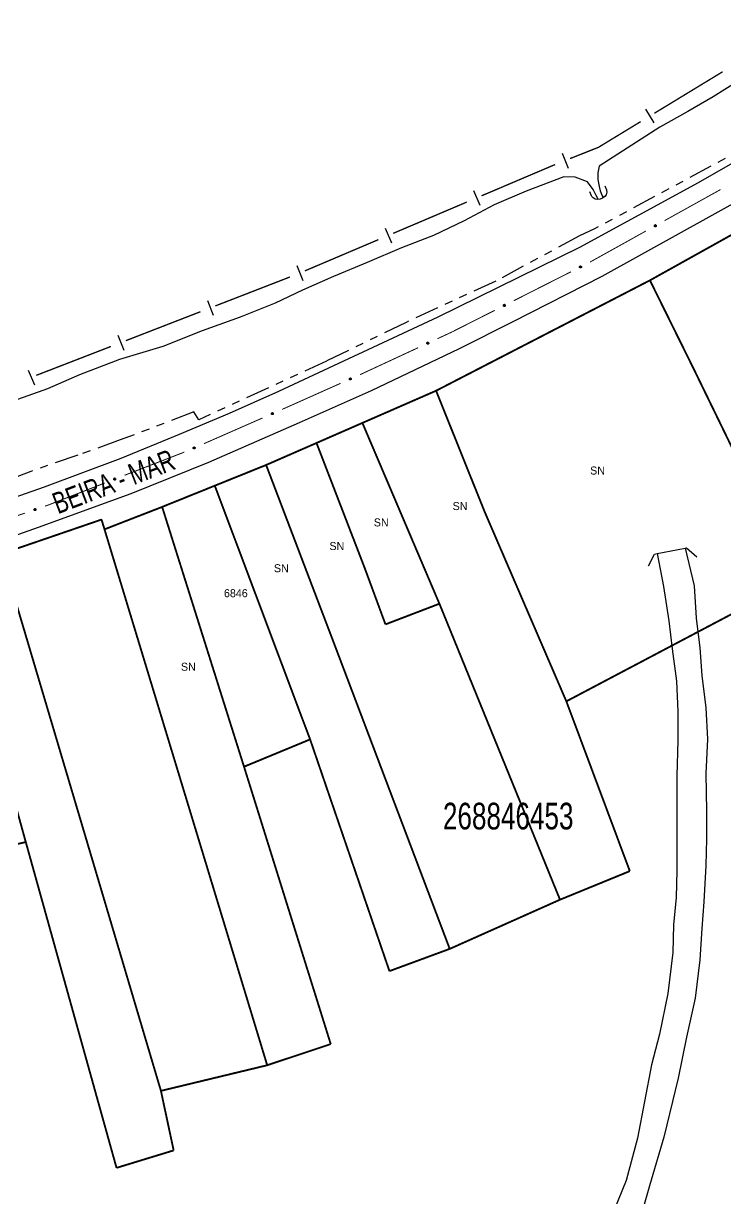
# Model space of a CAD drawing. Extents: x 205807 to 207855, y 4874692 to 4876446.
# Drawn here: x 206613.5 to 206745.1, y 4876002.1 to 4876222.4 of the extents above; entities that cross this region are included whole.
import ezdxf
from ezdxf.enums import TextEntityAlignment as Align

# ---------------------------------------------------------------- set-up
doc = ezdxf.new("R2010")
doc.units = 0
doc.header["$LTSCALE"] = 1.5
doc.header["$MEASUREMENT"] = 0
doc.linetypes.add('TRACO_25', pattern=[8, 3, -1, 1, -1, 1, -1])
for name, color, linetype in [('CD_MALHA_LOTES', 7, 'CONTINUOUS'), ('CD_TXT_QUADRA', 7, 'CONTINUOUS'), ('HD-CURSO-PERENE', 170, 'CONTINUOUS'), ('LM-LIM-SETORES-BAIRROS', 250, 'CONTINUOUS'), ('RU-QUADRA', 210, 'CONTINUOUS'), ('SV-EIXO-RUA-PAV', 20, 'CONTINUOUS'), ('SV-FX-DOM-EST', 20, 'CONTINUOUS'), ('SV-PONTE-BUEIRO', 251, 'CONTINUOUS'), ('SV-RUA-PAVIM', 7, 'CONTINUOUS'), ('SV-TXT-RUA-PAV', 7, 'CONTINUOUS'), ('Th_NmrPort', 1, 'CONTINUOUS')]:
    doc.layers.add(name, color=color, linetype=linetype)
doc.styles.add('ARIAL', font='ARIAL.SHX')

# ---------------------------------------------------------------- blocks, each defined once
blk = doc.blocks.new('COD119', base_point=(206910.585966, 4876308.450231))
at = {"layer": 'SV-PONTE-BUEIRO'}
blk.add_lwpolyline([(206909.075966, 4876306.450231), (206909.075966, 4876307.283564), (206909.075966, 4876307.408564), (206909.201799, 4876307.741897), (206909.453466, 4876308.116897), (206909.830966, 4876308.325231), (206910.334299, 4876308.450231), (206910.837633, 4876308.450231), (206911.340966, 4876308.325231), (206911.718466, 4876308.116897), (206911.970133, 4876307.741897), (206912.095966, 4876307.408564), (206912.095966, 4876307.283564), (206912.095966, 4876306.450231)], dxfattribs=at)

msp = doc.modelspace()

# ---------------------------------------------------------------- linework, layer by layer
at = {"layer": 'CD_MALHA_LOTES', "linetype": 'Continuous', "const_width": 0.35, "flags": 128}
for points in [[(206730.90104, 4876174.210354), (206755.483499, 4876187.908894), (206769.797178, 4876196.127891)], [(206690.813885, 4876153.519029), (206730.90104, 4876174.210354)], [(206758.361517, 4876118.057097), (206739.089424, 4876157.647559), (206736.951935, 4876161.971097), (206730.90104, 4876174.210354)], [(206677.003409, 4876147.485438), (206690.813885, 4876153.519029)], [(206715.234319, 4876095.303782), (206699.913474, 4876130.843978), (206698.650677, 4876133.990714), (206690.813885, 4876153.519029)], [(206668.399146, 4876143.726364), (206677.003409, 4876147.485438)], [(206691.440003, 4876113.595663), (206677.003409, 4876147.485438)], [(206658.956402, 4876139.600971), (206668.399146, 4876143.726364)], [(206681.327419, 4876109.729086), (206677.428544, 4876120.303623), (206676.455162, 4876122.828627), (206668.399146, 4876143.726364)], [(206649.331773, 4876135.720634), (206658.956402, 4876139.600971)], [(206693.373292, 4876048.904866), (206671.706934, 4876106.105037), (206658.956402, 4876139.600971)], [(206639.463964, 4876131.742255), (206649.331773, 4876135.720634)], [(206667.199544, 4876088.165487), (206649.331773, 4876135.720634)], [(206628.657441, 4876127.543772), (206639.463964, 4876131.742255)], [(206654.812345, 4876083.048484), (206639.463964, 4876131.742255)], [(206609.357392, 4876122.947821), (206628.101578, 4876129.374553)], [(206628.101578, 4876129.374553), (206628.657441, 4876127.543772)], [(206659.156449, 4876027.092906), (206628.657441, 4876127.543772)], [(206639.237746, 4876022.292969), (206610.388627, 4876119.474008)], [(206758.361517, 4876118.057097), (206715.234319, 4876095.303782)], [(206613.903782, 4876068.922091), (206600.815621, 4876116.175799)], [(206691.440003, 4876113.595663), (206681.327419, 4876109.729086)], [(206714.044604, 4876058.125163), (206691.440003, 4876113.595663)], [(206715.234319, 4876095.303782), (206727.131477, 4876063.478884)], [(206667.199544, 4876088.165487), (206654.812345, 4876083.048484)], [(206682.070991, 4876044.740861), (206667.199544, 4876088.165487)], [(206654.812345, 4876083.048484), (206671.06612, 4876031.059129)], [(206613.903782, 4876068.922091), (206604.014136, 4876066.644718)], [(206630.913212, 4876007.859671), (206613.903782, 4876068.922091)], [(206727.131477, 4876063.478884), (206714.044604, 4876058.125163)], [(206714.044604, 4876058.125163), (206693.373292, 4876048.904866)], [(206693.373292, 4876048.904866), (206682.070991, 4876044.740861)], [(206671.06612, 4876031.059129), (206659.156449, 4876027.092906)], [(206659.156449, 4876027.092906), (206639.237746, 4876022.292969)], [(206639.237746, 4876022.292969), (206641.620654, 4876011.131389)], [(206641.620654, 4876011.131389), (206630.913212, 4876007.859671)]]:
    msp.add_lwpolyline(points, dxfattribs=at)
at = {"layer": 'HD-CURSO-PERENE', "linetype": 'Continuous'}
for points in [[(206853.676652, 4876270.893929, 2.238405), (206841.558472, 4876264.098319, 2.238405), (206829.794534, 4876257.649025, 2.238405), (206819.162531, 4876251.66253, 2.238405), (206808.042551, 4876244.505641, 2.238405), (206795.598782, 4876237.713632, 2.238405), (206782.50822, 4876231.354064, 2.238405), (206769.413532, 4876224.594272, 2.238405), (206763.146654, 4876221.114604, 2.238405), (206756.477729, 4876217.18945, 2.231678), (206751.643975, 4876214.274651, 2.231678), (206747.106293, 4876211.350656, 2.231678), (206742.737091, 4876208.578304, 2.231678), (206737.999929, 4876205.863534, 2.231678), (206732.733991, 4876202.934425, 2.231678), (206721.389821, 4876195.636461, 2.231678), (206721.111533, 4876194.378877, 2.231678), (206721.126628, 4876193.096258, 2.231678), (206721.356153, 4876191.796782, 2.231678), (206721.549441, 4876190.992584, 2.231678), (206721.949323, 4876190.069779, 2.231678), (206722.164644, 4876189.731417, 2.231678)], [(206721.211079, 4876189.423816, 2.231678), (206720.839734, 4876190.138805, 2.231678), (206720.233185, 4876191.256009, 2.231678), (206719.181757, 4876192.69372, 2.231678), (206716.898642, 4876193.563478, 2.231678), (206714.74991, 4876193.59465, 2.231678), (206707.684159, 4876190.945277, 2.231678), (206701.714893, 4876188.339633, 2.231678), (206696.104666, 4876185.347763, 2.231678), (206690.351134, 4876182.621011, 2.231678), (206684.342663, 4876180.30412, 2.231678), (206677.892885, 4876177.572126, 2.231678), (206671.587489, 4876174.959806, 2.231678), (206665.7863, 4876172.361509, 2.231678), (206660.649839, 4876169.944944, 2.231678), (206654.112212, 4876167.277433, 2.231678), (206646.966749, 4876164.740609, 2.231678), (206639.572176, 4876161.836016, 2.231678), (206631.49855, 4876159.350991, 2.231678), (206623.984095, 4876156.502992, 2.231678), (206617.958722, 4876153.865506, 2.231678), (206611.462207, 4876151.590643, 2.231678)], [(206737.483583, 4876124.035824, 2.472742), (206739.209445, 4876116.948725, 2.472742), (206739.566716, 4876110.875125, 2.472742), (206740.281257, 4876105.337431, 2.472742), (206740.638527, 4876100.157007, 2.472742), (206741.353069, 4876094.083407, 2.472742), (206741.710339, 4876088.188443, 2.472742), (206741.353069, 4876081.757572, 2.472742), (206741.531704, 4876074.701478, 2.472742), (206741.531704, 4876069.521054, 2.472742), (206741.353069, 4876064.519266, 2.472742), (206740.995798, 4876057.731124, 2.472742), (206740.638527, 4876052.729336, 2.472742), (206740.281257, 4876046.834371, 2.472742), (206739.38808, 4876039.68896, 2.472742), (206737.780363, 4876032.364912, 2.472742), (206736.172645, 4876024.683595, 2.472742), (206733.493116, 4876013.608206, 2.472742), (206730.813586, 4876004.497806, 2.472742), (206728.223374, 4875995.298088, 2.472742)], [(206732.241876, 4876123.005906, 2.472742), (206733.421296, 4876116.801691, 2.472742), (206734.419632, 4876110.368425, 2.472742), (206735.085157, 4876105.114922, 2.472742), (206735.860521, 4876099.075357, 2.472742), (206736.156762, 4876093.406463, 2.472742), (206736.141577, 4876087.979308, 2.472742), (206735.954928, 4876081.334318, 2.472742), (206735.945054, 4876074.945153, 2.472742), (206735.953091, 4876069.237326, 2.472742), (206735.969377, 4876063.617647, 2.472742), (206735.827183, 4876058.55976, 2.472742), (206735.308666, 4876053.431224, 2.472742), (206735.213993, 4876048.196783, 2.472742), (206734.240245, 4876040.536826, 2.472742), (206732.666394, 4876032.911327, 2.472742), (206731.17784, 4876027.169381, 2.472742), (206728.570594, 4876013.447393, 2.472742), (206726.43569, 4876005.511484, 2.472742), (206723.31703, 4875997.77991, 2.472742)]]:
    msp.add_polyline3d(points, dxfattribs=at)
at = {"layer": 'LM-LIM-SETORES-BAIRROS', "const_width": 0.25}
for points in [[(206744.540859, 4876213.319326), (206731.727881, 4876205.520121)], [(206729.165285, 4876203.960281), (206721.477498, 4876199.280758)], [(206721.253979, 4876199.144703), (206715.920256, 4876197.028146)], [(206721.477498, 4876199.280758), (206721.253979, 4876199.144703)], [(206713.133557, 4876195.917293), (206699.327949, 4876190.051698)], [(206696.566828, 4876188.878579), (206682.761221, 4876183.012984)], [(206680.000099, 4876181.839865), (206666.194492, 4876175.97427)], [(206663.417579, 4876174.840014), (206649.433595, 4876169.413393)], [(206646.636798, 4876168.328069), (206632.652815, 4876162.901449)], [(206629.855688, 4876161.816977), (206615.867167, 4876156.402065)]]:
    msp.add_lwpolyline(points, dxfattribs=at)
at = {"layer": 'LM-LIM-SETORES-BAIRROS'}
for points in [[(206730.093762, 4876206.281472), (206731.653603, 4876203.718877)], [(206714.437497, 4876198.053536), (206715.544034, 4876195.265064)], [(206697.821016, 4876191.041219), (206698.994135, 4876188.280098)], [(206681.254287, 4876184.002505), (206682.427406, 4876181.241384)], [(206664.687558, 4876176.963791), (206665.860677, 4876174.20267)], [(206647.958668, 4876170.450017), (206649.043992, 4876167.65322)], [(206631.177887, 4876163.938073), (206632.263212, 4876161.141276)], [(206614.334962, 4876157.399378), (206615.545882, 4876154.654624)]]:
    msp.add_lwpolyline(points, dxfattribs=at)
at = {"layer": 'RU-QUADRA', "linetype": 'Continuous', "const_width": 0.18, "flags": 128}
msp.add_lwpolyline([(206786.62637, 4876205.61623), (206778.771829, 4876201.187821), (206769.797178, 4876196.127891), (206755.483499, 4876187.908894), (206730.90104, 4876174.210354), (206690.813885, 4876153.519029), (206677.003409, 4876147.485438), (206668.399146, 4876143.726364), (206658.956402, 4876139.600971), (206649.331773, 4876135.720634), (206639.463964, 4876131.742255), (206628.657441, 4876127.543772), (206628.101578, 4876129.374553), (206609.357392, 4876122.947821)], dxfattribs=at)
at = {"layer": 'SV-EIXO-RUA-PAV', "const_width": 0.18}
for points in [[(206741.124246, 4876189.553881), (206733.650568, 4876185.401837)], [(206741.518093, 4876189.772425), (206741.124246, 4876189.553881)], [(206744.141299, 4876191.228032), (206741.518093, 4876189.772425)], [(206730.153939, 4876183.459266), (206719.664051, 4876177.63155)], [(206716.099742, 4876175.816567), (206705.391928, 4876170.399673)], [(206701.822657, 4876168.594042), (206694.684115, 4876164.982779)], [(206693.808351, 4876164.539746), (206691.070498, 4876163.268599)], [(206694.684115, 4876164.982779), (206693.808351, 4876164.539746)], [(206687.442462, 4876161.584154), (206677.465364, 4876156.95193)], [(206676.931344, 4876156.703992), (206676.555813, 4876156.5364)], [(206677.465364, 4876156.95193), (206676.931344, 4876156.703992)], [(206672.903061, 4876154.906246), (206662.857993, 4876150.423323)], [(206662.344788, 4876150.194289), (206661.943657, 4876150.018378)], [(206662.857993, 4876150.423323), (206662.344788, 4876150.194289)], [(206658.280426, 4876148.411911), (206647.290732, 4876143.592511)], [(206643.617116, 4876142.011192), (206632.428781, 4876137.672858)], [(206628.70192, 4876136.220099), (206618.453132, 4876132.224808)], [(206618.453132, 4876132.224808), (206618.163194, 4876132.111782)], [(206613.730725, 4876130.582677), (206605.222763, 4876127.647615)], [(206618.163194, 4876132.111782), (206617.512042, 4876131.887148)]]:
    msp.add_lwpolyline(points, dxfattribs=at)
at = {"layer": 'SV-EIXO-RUA-PAV'}
for points in [[(206732.081312, 4876184.404101), (206732.068544, 4876184.356889), (206732.047916, 4876184.318923), (206732.021597, 4876184.29221), (206731.992184, 4876184.274669), (206731.960073, 4876184.260112), (206731.924459, 4876184.252579), (206731.883081, 4876184.252973), (206731.83563, 4876184.265449), (206731.798127, 4876184.289137), (206731.770557, 4876184.313539), (206731.7505, 4876184.343155), (206731.736882, 4876184.374587), (206731.73028, 4876184.411839), (206731.731089, 4876184.453768), (206731.744789, 4876184.501177), (206731.765268, 4876184.538259), (206731.791403, 4876184.563429), (206731.821305, 4876184.583405), (206731.854266, 4876184.597873), (206731.889268, 4876184.605066), (206731.931483, 4876184.604176), (206731.978097, 4876184.590034), (206732.015314, 4876184.570031), (206732.040845, 4876184.544256), (206732.059848, 4876184.514374), (206732.07484, 4876184.482344), (206732.083903, 4876184.44686), (206732.081312, 4876184.404101)], [(206718.062277, 4876176.686014), (206718.047689, 4876176.639332), (206718.025605, 4876176.602194), (206717.998271, 4876176.576521), (206717.968201, 4876176.560132), (206717.935549, 4876176.54683), (206717.899671, 4876176.540683), (206717.858338, 4876176.54268), (206717.811407, 4876176.556985), (206717.77485, 4876176.582108), (206717.748246, 4876176.60756), (206717.729352, 4876176.637931), (206717.716961, 4876176.669867), (206717.711808, 4876176.707347), (206717.714241, 4876176.749213), (206717.729768, 4876176.796056), (206717.751668, 4876176.832317), (206717.778759, 4876176.856455), (206717.809412, 4876176.875257), (206717.84291, 4876176.888437), (206717.878163, 4876176.894269), (206717.920312, 4876176.891743), (206717.966343, 4876176.875806), (206718.002758, 4876176.854376), (206718.02727, 4876176.827631), (206718.045101, 4876176.797036), (206718.058841, 4876176.764449), (206718.066522, 4876176.72864), (206718.062277, 4876176.686014)], [(206703.785193, 4876169.463489), (206703.770605, 4876169.416807), (206703.748521, 4876169.379669), (206703.721187, 4876169.353995), (206703.691117, 4876169.337607), (206703.658465, 4876169.324305), (206703.622587, 4876169.318158), (206703.581254, 4876169.320155), (206703.534323, 4876169.33446), (206703.497766, 4876169.359583), (206703.471162, 4876169.385035), (206703.452268, 4876169.415406), (206703.439877, 4876169.447342), (206703.434724, 4876169.484822), (206703.437157, 4876169.526688), (206703.452683, 4876169.573531), (206703.474583, 4876169.609792), (206703.501674, 4876169.63393), (206703.532328, 4876169.652732), (206703.565825, 4876169.665912), (206703.601079, 4876169.671744), (206703.643228, 4876169.669218), (206703.689259, 4876169.653281), (206703.725674, 4876169.631851), (206703.750186, 4876169.605106), (206703.768017, 4876169.574511), (206703.781757, 4876169.541924), (206703.789438, 4876169.506115), (206703.785193, 4876169.463489)], [(206689.433156, 4876162.387038), (206689.417004, 4876162.340874), (206689.393683, 4876162.3045), (206689.3655, 4876162.279762), (206689.334895, 4876162.264395), (206689.301814, 4876162.2522), (206689.265749, 4876162.247264), (206689.224507, 4876162.250651), (206689.178084, 4876162.266529), (206689.142394, 4876162.292868), (206689.116662, 4876162.319201), (206689.098801, 4876162.350191), (206689.087492, 4876162.382526), (206689.083604, 4876162.420158), (206689.087445, 4876162.461919), (206689.10454, 4876162.508212), (206689.127648, 4876162.543715), (206689.155536, 4876162.566928), (206689.186805, 4876162.584687), (206689.220727, 4876162.596732), (206689.256157, 4876162.601374), (206689.298197, 4876162.59743), (206689.343666, 4876162.579952), (206689.379338, 4876162.557309), (206689.402936, 4876162.529754), (206689.419727, 4876162.498575), (206689.432362, 4876162.465544), (206689.438834, 4876162.429498), (206689.433156, 4876162.387038)], [(206674.905507, 4876155.679354), (206674.888669, 4876155.633436), (206674.864807, 4876155.597414), (206674.836258, 4876155.573099), (206674.805428, 4876155.55819), (206674.772169, 4876155.54649), (206674.736034, 4876155.542092), (206674.694848, 4876155.546094), (206674.648667, 4876155.562662), (206674.613373, 4876155.589531), (206674.588036, 4876155.616244), (206674.570639, 4876155.647497), (206674.559815, 4876155.679997), (206674.556487, 4876155.717683), (206674.560951, 4876155.759382), (206674.578734, 4876155.805416), (206674.602369, 4876155.84057), (206674.630601, 4876155.863364), (206674.662131, 4876155.880655), (206674.696229, 4876155.892193), (206674.731725, 4876155.896305), (206674.773701, 4876155.891736), (206674.818904, 4876155.873581), (206674.854235, 4876155.850408), (206674.877419, 4876155.822505), (206674.893743, 4876155.791079), (206674.905884, 4876155.757864), (206674.911817, 4876155.721724), (206674.905507, 4876155.679354)], [(206660.287836, 4876149.172037), (206660.2707, 4876149.126228), (206660.246606, 4876149.090362), (206660.217901, 4876149.066232), (206660.186974, 4876149.051523), (206660.15364, 4876149.040038), (206660.117478, 4876149.035875), (206660.076318, 4876149.040143), (206660.030245, 4876149.05701), (206659.995126, 4876149.084107), (206659.969963, 4876149.110984), (206659.952769, 4876149.142349), (206659.942155, 4876149.174918), (206659.939072, 4876149.212625), (206659.943805, 4876149.254294), (206659.961886, 4876149.300211), (206659.985748, 4876149.335212), (206660.014127, 4876149.357823), (206660.045769, 4876149.374909), (206660.079941, 4876149.386226), (206660.115462, 4876149.390109), (206660.157408, 4876149.385267), (206660.202492, 4876149.366821), (206660.237672, 4876149.343419), (206660.260675, 4876149.315366), (206660.276796, 4876149.283836), (206660.288721, 4876149.250542), (206660.29442, 4876149.214365), (206660.287836, 4876149.172037)], [(206645.63491, 4876142.746169), (206645.617775, 4876142.700361), (206645.593681, 4876142.664494), (206645.564975, 4876142.640364), (206645.534049, 4876142.625655), (206645.500715, 4876142.614171), (206645.464552, 4876142.610007), (206645.423393, 4876142.614276), (206645.37732, 4876142.631142), (206645.342201, 4876142.658239), (206645.317038, 4876142.685116), (206645.299843, 4876142.716481), (206645.289229, 4876142.74905), (206645.286146, 4876142.786757), (206645.29088, 4876142.828426), (206645.308961, 4876142.874344), (206645.332823, 4876142.909344), (206645.361201, 4876142.931955), (206645.392843, 4876142.949041), (206645.427015, 4876142.960358), (206645.462536, 4876142.964241), (206645.504482, 4876142.959399), (206645.549566, 4876142.940953), (206645.584747, 4876142.917552), (206645.60775, 4876142.889498), (206645.62387, 4876142.857968), (206645.635796, 4876142.824674), (206645.641495, 4876142.788497), (206645.63491, 4876142.746169)], [(206630.739186, 4876136.896138), (206630.720162, 4876136.851081), (206630.694598, 4876136.816247), (206630.664915, 4876136.793331), (206630.633404, 4876136.77992), (206630.599621, 4876136.769831), (206630.563317, 4876136.767174), (206630.52237, 4876136.773149), (206630.477038, 4876136.791916), (206630.443075, 4876136.820449), (206630.419051, 4876136.848349), (206630.403175, 4876136.880401), (206630.393924, 4876136.913384), (206630.392411, 4876136.951186), (206630.398872, 4876136.992622), (206630.418846, 4876137.037749), (206630.444142, 4876137.071727), (206630.473435, 4876137.093139), (206630.50576, 4876137.108895), (206630.540373, 4876137.118782), (206630.576025, 4876137.121185), (206630.617733, 4876137.114605), (206630.662012, 4876137.094301), (206630.696189, 4876137.069457), (206630.718007, 4876137.040472), (206630.732803, 4876137.008299), (206630.743334, 4876136.974539), (206630.747525, 4876136.938156), (206630.739186, 4876136.896138)], [(206615.793108, 4876131.177707), (206615.772319, 4876131.133437), (206615.745399, 4876131.09964), (206615.714833, 4876131.077914), (206615.682817, 4876131.065759), (206615.648662, 4876131.057012), (206615.612281, 4876131.055791), (206615.571602, 4876131.06338), (206615.527047, 4876131.083923), (206615.494238, 4876131.113775), (206615.471335, 4876131.142602), (206615.456737, 4876131.175257), (206615.448796, 4876131.208579), (206615.448778, 4876131.246411), (206615.456871, 4876131.28756), (206615.478612, 4876131.331862), (206615.50523, 4876131.364814), (206615.535347, 4876131.385052), (206615.568269, 4876131.39952), (206615.603245, 4876131.408031), (206615.638964, 4876131.409024), (206615.68038, 4876131.400801), (206615.723822, 4876131.378764), (206615.756991, 4876131.35259), (206615.777647, 4876131.322765), (206615.79116, 4876131.290033), (206615.800349, 4876131.255883), (206615.8031, 4876131.219363), (206615.793108, 4876131.177707)]]:
    msp.add_lwpolyline(points, close=True, dxfattribs=at)
for points in [[(206731.978097, 4876184.590034), (206731.73028, 4876184.411839)], [(206731.931483, 4876184.604176), (206731.731089, 4876184.453768)], [(206731.952176, 4876184.593903), (206731.733097, 4876184.434729)], [(206732.015314, 4876184.570031), (206731.736882, 4876184.374587)], [(206731.994322, 4876184.579854), (206731.737206, 4876184.396427)], [(206731.906717, 4876184.599867), (206731.744495, 4876184.481646)], [(206731.889268, 4876184.605066), (206731.744789, 4876184.501177)], [(206732.024672, 4876184.55613), (206731.746085, 4876184.360775)], [(206732.040845, 4876184.544256), (206731.7505, 4876184.343155)], [(206731.868282, 4876184.598806), (206731.760399, 4876184.523262)], [(206732.047866, 4876184.528431), (206731.760797, 4876184.331485)], [(206731.854266, 4876184.597873), (206731.765268, 4876184.538259)], [(206732.059848, 4876184.514374), (206731.770557, 4876184.313539)], [(206732.064565, 4876184.495562), (206731.789557, 4876184.302195)], [(206732.07484, 4876184.482344), (206731.798127, 4876184.289137)], [(206732.075168, 4876184.462429), (206731.8211, 4876184.279134)], [(206732.083903, 4876184.44686), (206731.83563, 4876184.265449)], [(206732.080999, 4876184.426645), (206731.861523, 4876184.262567)], [(206732.081312, 4876184.404101), (206731.883081, 4876184.252973)], [(206732.073312, 4876184.378667), (206731.91003, 4876184.256736)], [(206732.068544, 4876184.356889), (206731.924459, 4876184.252579)], [(206732.056878, 4876184.335196), (206731.949525, 4876184.261507)], [(206732.047916, 4876184.318923), (206731.960073, 4876184.260112)], [(206717.966343, 4876176.875806), (206717.711808, 4876176.707347)], [(206717.920312, 4876176.891743), (206717.714241, 4876176.749213)], [(206717.940592, 4876176.880676), (206717.71551, 4876176.730111)], [(206718.002758, 4876176.854376), (206717.716961, 4876176.669867)], [(206717.982162, 4876176.865005), (206717.718131, 4876176.691678)], [(206718.01157, 4876176.840123), (206717.725623, 4876176.655709)], [(206717.895398, 4876176.888397), (206717.728717, 4876176.776551)], [(206718.02727, 4876176.827631), (206717.729352, 4876176.637931)], [(206717.878163, 4876176.894269), (206717.729768, 4876176.796056)], [(206718.033673, 4876176.811546), (206717.739188, 4876176.625871)], [(206717.856951, 4876176.888827), (206717.746222, 4876176.817519)], [(206718.045101, 4876176.797036), (206717.748246, 4876176.60756)], [(206717.84291, 4876176.888437), (206717.751668, 4876176.832317)], [(206718.049086, 4876176.778055), (206717.766792, 4876176.595488)], [(206718.058841, 4876176.764449), (206717.77485, 4876176.582108)], [(206718.058397, 4876176.744536), (206717.797418, 4876176.571223)], [(206718.066522, 4876176.72864), (206717.811407, 4876176.556985)], [(206718.062838, 4876176.708552), (206717.837168, 4876176.553102)], [(206718.062277, 4876176.686014), (206717.858338, 4876176.54268)], [(206718.053297, 4876176.660909), (206717.885414, 4876176.545396)], [(206718.047689, 4876176.639332), (206717.899671, 4876176.540683)], [(206718.035191, 4876176.618107), (206717.925064, 4876176.548633)], [(206718.025605, 4876176.602194), (206717.935549, 4876176.54683)], [(206703.689259, 4876169.653281), (206703.434724, 4876169.484822)], [(206703.643228, 4876169.669218), (206703.437157, 4876169.526688)], [(206703.663508, 4876169.658151), (206703.438426, 4876169.507586)], [(206703.725674, 4876169.631851), (206703.439877, 4876169.447342)], [(206703.705077, 4876169.64248), (206703.441047, 4876169.469153)], [(206703.734486, 4876169.617598), (206703.448539, 4876169.433184)], [(206703.618314, 4876169.665872), (206703.451633, 4876169.554026)], [(206703.750186, 4876169.605106), (206703.452268, 4876169.415406)], [(206703.601079, 4876169.671744), (206703.452683, 4876169.573531)], [(206703.756589, 4876169.589021), (206703.462104, 4876169.403346)], [(206703.579866, 4876169.666302), (206703.469138, 4876169.594994)], [(206703.768017, 4876169.574511), (206703.471162, 4876169.385035)], [(206703.565825, 4876169.665912), (206703.474583, 4876169.609792)], [(206703.772002, 4876169.55553), (206703.489708, 4876169.372963)], [(206703.781757, 4876169.541924), (206703.497766, 4876169.359583)], [(206703.781313, 4876169.52201), (206703.520334, 4876169.348698)], [(206703.789438, 4876169.506115), (206703.534323, 4876169.33446)], [(206703.785753, 4876169.486027), (206703.560084, 4876169.330577)], [(206703.785193, 4876169.463489), (206703.581254, 4876169.320155)], [(206703.776213, 4876169.438384), (206703.608329, 4876169.32287)], [(206703.770605, 4876169.416807), (206703.622587, 4876169.318158)], [(206703.758107, 4876169.395582), (206703.64798, 4876169.326108)], [(206703.748521, 4876169.379669), (206703.658465, 4876169.324305)], [(206689.343666, 4876162.579952), (206689.083604, 4876162.420158)], [(206689.298197, 4876162.59743), (206689.087445, 4876162.461919)], [(206689.379338, 4876162.557309), (206689.087492, 4876162.382526)], [(206689.318093, 4876162.585687), (206689.08807, 4876162.442784)], [(206689.359112, 4876162.568625), (206689.089396, 4876162.404285)], [(206689.387666, 4876162.542767), (206689.095673, 4876162.368084)], [(206689.402936, 4876162.529754), (206689.098801, 4876162.350191)], [(206689.273185, 4876162.594925), (206689.102833, 4876162.488754)], [(206689.256157, 4876162.601374), (206689.10454, 4876162.508212)], [(206689.408794, 4876162.513462), (206689.108226, 4876162.337806)], [(206689.419727, 4876162.498575), (206689.116662, 4876162.319201)], [(206689.234774, 4876162.596649), (206689.121707, 4876162.529109)], [(206689.220727, 4876162.596732), (206689.127648, 4876162.543715)], [(206689.423071, 4876162.479471), (206689.134791, 4876162.306512)], [(206689.432362, 4876162.465544), (206689.142394, 4876162.292868)], [(206689.431248, 4876162.445657), (206689.164582, 4876162.281229)], [(206689.438834, 4876162.429498), (206689.178084, 4876162.266529)], [(206689.434475, 4876162.409545), (206689.2037, 4876162.26178)], [(206689.433156, 4876162.387038), (206689.224507, 4876162.250651)], [(206689.423336, 4876162.36225), (206689.251659, 4876162.252454)], [(206689.417004, 4876162.340874), (206689.265749, 4876162.247264)], [(206689.403799, 4876162.320082), (206689.291395, 4876162.254355)], [(206689.393683, 4876162.3045), (206689.301814, 4876162.2522)], [(206674.818904, 4876155.873581), (206674.556487, 4876155.717683)], [(206674.854235, 4876155.850408), (206674.559815, 4876155.679997)], [(206674.773701, 4876155.891736), (206674.560951, 4876155.759382)], [(206674.793419, 4876155.879697), (206674.561291, 4876155.74024)], [(206674.834179, 4876155.862025), (206674.562042, 4876155.701726)], [(206674.862344, 4876155.835745), (206674.567778, 4876155.665435)], [(206674.877419, 4876155.822505), (206674.570639, 4876155.647497)], [(206674.748654, 4876155.889603), (206674.576738, 4876155.785984)], [(206674.731725, 4876155.896305), (206674.578734, 4876155.805416)], [(206674.883033, 4876155.806127), (206674.579879, 4876155.634973)], [(206674.893743, 4876155.791079), (206674.588036, 4876155.616244)], [(206674.710273, 4876155.8919), (206674.596211, 4876155.826054)], [(206674.696229, 4876155.892193), (206674.602369, 4876155.84057)], [(206674.896802, 4876155.771927), (206674.605974, 4876155.603286)], [(206674.905884, 4876155.757864), (206674.613373, 4876155.589531)], [(206674.904474, 4876155.737995), (206674.635385, 4876155.577562)], [(206674.911817, 4876155.721724), (206674.648667, 4876155.562662)], [(206674.907161, 4876155.701839), (206674.674209, 4876155.557532)], [(206674.905507, 4876155.679354), (206674.694848, 4876155.546094)], [(206674.895319, 4876155.654715), (206674.722023, 4876155.547491)], [(206674.888669, 4876155.633436), (206674.736034, 4876155.542092)], [(206674.875155, 4876155.612843), (206674.761784, 4876155.548799)], [(206674.864807, 4876155.597414), (206674.772169, 4876155.54649)], [(206660.202492, 4876149.366821), (206659.939072, 4876149.212625)], [(206660.237672, 4876149.343419), (206659.942155, 4876149.174918)], [(206660.157408, 4876149.385267), (206659.943805, 4876149.254294)], [(206660.177048, 4876149.373101), (206659.944021, 4876149.23515)], [(206660.217692, 4876149.355166), (206659.944523, 4876149.196632)], [(206660.245687, 4876149.328703), (206659.950024, 4876149.160305)], [(206660.260675, 4876149.315366), (206659.952769, 4876149.142349)], [(206660.132347, 4876149.383297), (206659.959764, 4876149.280794)], [(206660.115462, 4876149.390109), (206659.961886, 4876149.300211)], [(206660.266183, 4876149.298953), (206659.961927, 4876149.129766)], [(206660.276796, 4876149.283836), (206659.969963, 4876149.110984)], [(206660.093982, 4876149.385842), (206659.979497, 4876149.320736)], [(206660.079941, 4876149.386226), (206659.985748, 4876149.335212)], [(206660.27973, 4876149.264664), (206659.987816, 4876149.09791)], [(206660.288721, 4876149.250542), (206659.995126, 4876149.084107)], [(206660.287182, 4876149.230683), (206660.017061, 4876149.071996)], [(206660.29442, 4876149.214365), (206660.030245, 4876149.05701)], [(206660.289636, 4876149.19451), (206660.055754, 4876149.051715)], [(206660.287836, 4876149.172037), (206660.076318, 4876149.040143)], [(206660.277488, 4876149.147464), (206660.103502, 4876149.041365)], [(206660.2707, 4876149.126228), (206660.117478, 4876149.035875)], [(206660.257054, 4876149.105723), (206660.14327, 4876149.042415)], [(206660.246606, 4876149.090362), (206660.15364, 4876149.040038)], [(206645.549566, 4876142.940953), (206645.286146, 4876142.786757)], [(206645.584747, 4876142.917552), (206645.289229, 4876142.74905)], [(206645.504482, 4876142.959399), (206645.29088, 4876142.828426)], [(206645.524122, 4876142.947233), (206645.291096, 4876142.809283)], [(206645.564767, 4876142.929298), (206645.291598, 4876142.770764)], [(206645.592761, 4876142.902835), (206645.297099, 4876142.734437)], [(206645.60775, 4876142.889498), (206645.299843, 4876142.716481)], [(206645.479422, 4876142.957429), (206645.306838, 4876142.854926)], [(206645.462536, 4876142.964241), (206645.308961, 4876142.874344)], [(206645.613258, 4876142.873085), (206645.309001, 4876142.703898)], [(206645.62387, 4876142.857968), (206645.317038, 4876142.685116)], [(206645.441056, 4876142.959974), (206645.326571, 4876142.894869)], [(206645.427015, 4876142.960358), (206645.332823, 4876142.909344)], [(206645.626805, 4876142.838797), (206645.334891, 4876142.672042)], [(206645.635796, 4876142.824674), (206645.342201, 4876142.658239)], [(206645.634257, 4876142.804816), (206645.364135, 4876142.646128)], [(206645.641495, 4876142.788497), (206645.37732, 4876142.631142)], [(206645.63671, 4876142.768642), (206645.402828, 4876142.625847)], [(206645.63491, 4876142.746169), (206645.423393, 4876142.614276)], [(206645.624563, 4876142.721596), (206645.450576, 4876142.615497)], [(206645.617775, 4876142.700361), (206645.464552, 4876142.610007)], [(206645.604128, 4876142.679856), (206645.490345, 4876142.616547)], [(206645.593681, 4876142.664494), (206645.500715, 4876142.614171)], [(206630.662012, 4876137.094301), (206630.392411, 4876136.951186)], [(206630.696189, 4876137.069457), (206630.393924, 4876136.913384)], [(206630.676715, 4876137.082024), (206630.397193, 4876136.93498)], [(206630.636851, 4876137.101633), (206630.398292, 4876136.973486)], [(206630.617733, 4876137.114605), (206630.398872, 4876136.992622)], [(206630.703585, 4876137.054421), (206630.401179, 4876136.898456)], [(206630.718007, 4876137.040472), (206630.403175, 4876136.880401)], [(206630.722827, 4876137.023844), (206630.411802, 4876136.867448)], [(206630.592612, 4876137.113678), (206630.415918, 4876137.018436)], [(206630.576025, 4876137.121185), (206630.418846, 4876137.037749)], [(206630.732803, 4876137.008299), (206630.419051, 4876136.848349)], [(206630.734937, 4876136.989023), (206630.436346, 4876136.834544)], [(206630.554386, 4876137.117815), (206630.437294, 4876137.057524)], [(206630.743334, 4876136.974539), (206630.443075, 4876136.820449)], [(206630.540373, 4876137.118782), (206630.444142, 4876137.071727)], [(206630.740971, 4876136.954761), (206630.464488, 4876136.807437)], [(206630.747525, 4876136.938156), (206630.477038, 4876136.791916)], [(206630.741919, 4876136.918517), (206630.502304, 4876136.785566)], [(206630.739186, 4876136.896138), (206630.52237, 4876136.773149)], [(206630.727827, 4876136.872016), (206630.549581, 4876136.77324)], [(206630.720162, 4876136.851081), (206630.563317, 4876136.767174)], [(206630.705675, 4876136.831161), (206630.589359, 4876136.772637)], [(206630.694598, 4876136.816247), (206630.599621, 4876136.769831)], [(206615.723822, 4876131.378764), (206615.448778, 4876131.246411)], [(206615.756991, 4876131.35259), (206615.448796, 4876131.208579)], [(206615.738028, 4876131.365916), (206615.452916, 4876131.230029)], [(206615.763787, 4876131.337273), (206615.455456, 4876131.193376)], [(206615.69897, 4876131.387084), (206615.455535, 4876131.268462)], [(206615.777647, 4876131.322765), (206615.456737, 4876131.175257)], [(206615.68038, 4876131.400801), (206615.456871, 4876131.28756)], [(206615.781807, 4876131.30596), (206615.464846, 4876131.161973)], [(206615.79116, 4876131.290033), (206615.471335, 4876131.142602)], [(206615.655242, 4876131.400868), (206615.474923, 4876131.31268)], [(206615.638964, 4876131.409024), (206615.478612, 4876131.331862)], [(206615.792532, 4876131.270687), (206615.48807, 4876131.128125)], [(206615.800349, 4876131.255883), (206615.494238, 4876131.113775)], [(206615.617209, 4876131.406512), (206615.497827, 4876131.350893)], [(206615.603245, 4876131.408031), (206615.50523, 4876131.364814)], [(206615.797207, 4876131.236214), (206615.515119, 4876131.099927)], [(206615.8031, 4876131.219363), (206615.527047, 4876131.083923)], [(206615.796723, 4876131.199961), (206615.552043, 4876131.076579)], [(206615.793108, 4876131.177707), (206615.571602, 4876131.06338)], [(206615.780804, 4876131.154053), (206615.598795, 4876131.062395)], [(206615.772319, 4876131.133437), (206615.612281, 4876131.055791)], [(206615.757056, 4876131.114105), (206615.638518, 4876131.060221)], [(206615.745399, 4876131.09964), (206615.648662, 4876131.057012)]]:
    msp.add_lwpolyline(points, dxfattribs=at)
at = {"layer": 'SV-FX-DOM-EST', "linetype": 'TRACO_25'}
msp.add_polyline3d([(206848.283937, 4876253.16662, 4.685182), (206847.253215, 4876252.80277, 4.685182), (206845.24779, 4876252.649836, 4.660215), (206842.768309, 4876252.677263, 4.660215), (206840.659868, 4876252.250284, 4.660215), (206811.133839, 4876235.790607, 4.410543), (206774.428406, 4876215.38264, 4.235774), (206771.098456, 4876213.092911, 4.235774), (206768.673229, 4876211.093375, 4.235774), (206767.853219, 4876209.301235, 4.235774), (206763.471722, 4876206.977918, 4.235774), (206720.540609, 4876183.863509, 3.942453), (206717.712026, 4876182.560065, 3.942453), (206701.987022, 4876174.053026, 3.996886), (206685.183871, 4876166.335908, 3.996886), (206670.286652, 4876159.084171, 4.004663), (206646.319924, 4876148.076744, 4.004663), (206645.411737, 4876149.547396, 4.004663), (206631.624457, 4876144.28736, 3.98911), (206623.661881, 4876141.449164, 3.98911), (206614.818417, 4876138.398031, 4.020215), (206601.190897, 4876133.033144, 4.105754)], dxfattribs=at)
at = {"layer": 'SV-PONTE-BUEIRO', "linetype": 'Continuous'}
msp.add_polyline3d([(206730.648343, 4876120.688477, 3.421444), (206731.765746, 4876122.912354, 3.421444), (206732.241876, 4876123.005906, 3.421444), (206737.483583, 4876124.035824, 3.421444), (206737.780363, 4876124.094137, 3.421444), (206739.668003, 4876122.402212, 3.421444)], dxfattribs=at)
at = {"layer": 'SV-RUA-PAVIM', "linetype": 'Continuous'}
for points in [[(206956.143356, 4876337.213866, 5.783735), (206940.82557, 4876323.544653, 5.783735), (206911.358552, 4876297.249014, 5.783735), (206891.254696, 4876281.185447, 5.534064), (206875.1562, 4876269.75572, 5.109623), (206852.489956, 4876255.396625, 4.884919), (206848.283937, 4876253.16662, 4.884919), (206822.207156, 4876238.419966, 4.460478), (206771.623155, 4876210.53539, 4.036037), (206763.494306, 4876205.9958, 3.811333), (206739.939147, 4876192.484172, 4.253502), (206717.697833, 4876180.347549, 4.253502), (206691.140625, 4876167.330272, 4.253502), (206661.299698, 4876153.37211, 4.253502), (206652.021068, 4876149.240475, 4.354594), (206642.654926, 4876145.293569, 4.409028), (206631.710843, 4876140.839892, 4.42458), (206617.37894, 4876135.421696, 4.42458), (206603.609011, 4876130.642586, 4.463461)], [(206780.998006, 4876207.651891, 4.460478), (206774.994869, 4876204.458567, 4.036037), (206763.675017, 4876198.136947, 3.811333), (206721.90002, 4876174.911602, 4.144635), (206705.230713, 4876166.408327, 4.144635), (206695.141268, 4876161.366035, 4.144635), (206678.61778, 4876153.495487, 4.167964), (206665.140469, 4876147.472643, 4.222397), (206648.146108, 4876140.060916, 4.339041), (206633.564847, 4876134.186769, 4.339041), (206616.213467, 4876127.882752, 4.409028), (206598.413965, 4876121.588537, 4.525671), (206583.883098, 4876116.563945, 4.525671), (206568.495081, 4876111.230124, 4.541224), (206553.180299, 4876106.328906, 4.541224), (206538.418703, 4876101.786228, 4.541224), (206527.662381, 4876098.654536, 4.541224), (206508.442461, 4876093.808964, 4.572329), (206440.981061, 4876076.986508, 4.650091), (206367.081922, 4876058.874992, 4.758959), (206324.798946, 4876048.517756, 4.86005), (206288.573892, 4876039.587689, 4.86005)]]:
    msp.add_polyline3d(points, dxfattribs=at)

# ---------------------------------------------------------------- block references
at = {"layer": 'SV-PONTE-BUEIRO', "rotation": 202}
msp.add_blockref('COD119', (206721.780142, 4876189.531476, 5.459162), dxfattribs=at)

# ---------------------------------------------------------------- texts
at = {"layer": 'CD_TXT_QUADRA', "style": 'ARIAL', "width": 0.7}
msp.add_text('268846453', height=5, dxfattribs=at).set_placement((206692.100809, 4876071.292592))
at = {"layer": 'SV-TXT-RUA-PAV', "style": 'ARIAL', "width": 0.7}
msp.add_text('BEIRA - MAR', height=4, rotation=21, dxfattribs=at).set_placement((206619.925497, 4876130.349453))
at = {"layer": 'Th_NmrPort', "color": 1}
for s, p in [('SN', (206719.693627, 4876138.564493)), ('SN', (206693.911877, 4876131.903785)), ('SN', (206679.143569, 4876128.837344)), ('SN', (206670.819577, 4876124.415224)), ('SN', (206660.414588, 4876120.253228)), ('6846', (206651.050097, 4876115.570983)), ('SN', (206642.986231, 4876101.784372))]:
    msp.add_text(s, height=1.5, dxfattribs=at).set_placement(p, align=Align.MIDDLE_LEFT)

doc.saveas('drawing.dxf')
